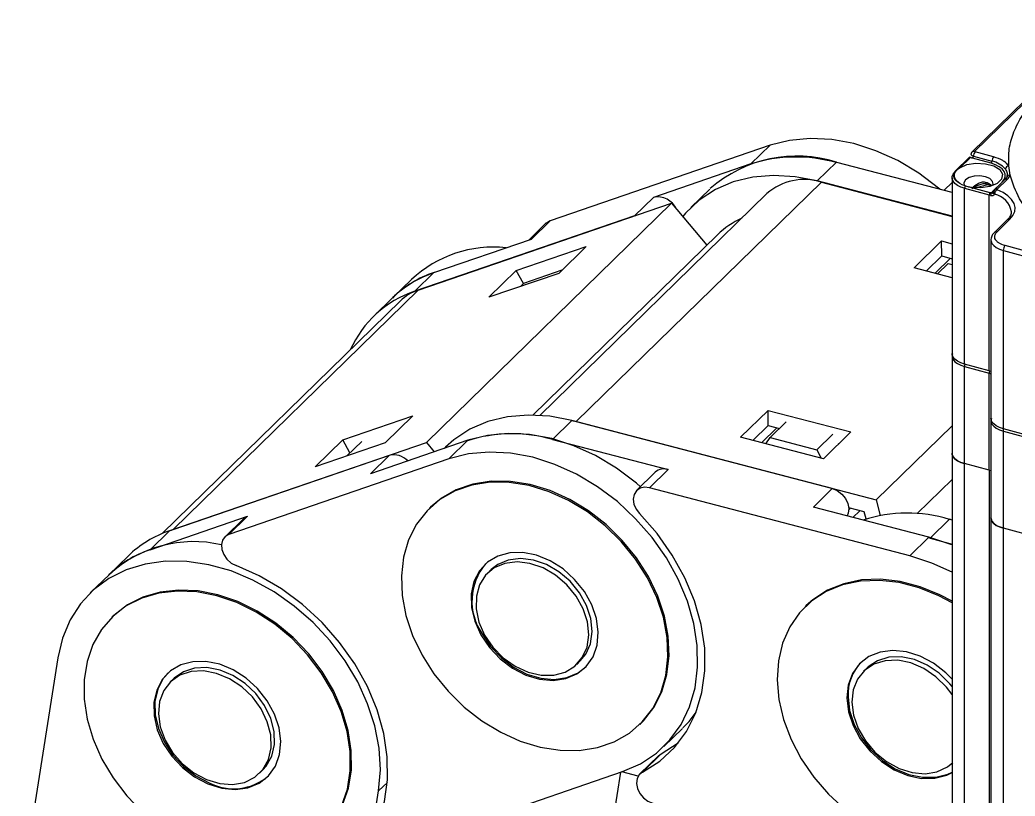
# Model space of a CAD drawing. Header units: millimetres. Extents: x 0 to 3353, y 0 to 2591.
# Drawn here: x 1700.4 to 1807.6, y 2359.9 to 2443.5 of the extents above; entities that cross this region are included whole.
import ezdxf

# ---------------------------------------------------------------- set-up
doc = ezdxf.new("R2010")
doc.units = ezdxf.units.MM
doc.header["$LTSCALE"] = 12

msp = doc.modelspace()

# ---------------------------------------------------------------- linework, layer by layer
at = {"color": 7, "linetype": 'Continuous', "lineweight": 25}
for p, q in [((1817.51, 2443.51), (1802.93, 2429.28)), ((1781.2, 2430.01), (1757.5, 2421.88)), ((1779.14, 2428.01), (1781.2, 2430.01)), ((1802.88, 2429.21), (1802.85, 2429.1)), ((1803.11, 2428.84), (1805.1, 2428.3)), ((1805.28, 2428.77), (1803.29, 2429.31)), ((1779.14, 2428.01), (1768.63, 2424.4)), ((1786.28, 2426.17), (1788.35, 2428.19)), ((1788.35, 2428.19), (1800.79, 2424.95)), ((1802.64, 2428.68), (1801.14, 2427.22)), ((1802.78, 2428.71), (1801.63, 2427.59)), ((1805.01, 2428.07), (1803.02, 2428.61)), ((1807.07, 2426.81), (1806.92, 2427.81)), ((1801.12, 2427.04), (1801.25, 2427.25)), ((1760.3, 2400.26), (1786.72, 2426.04)), ((1800.81, 2422.37), (1786.28, 2426.17)), ((1786.72, 2426.04), (1800.81, 2422.36)), ((1800.81, 2426.02), (1799.94, 2425.17)), ((1800.81, 2426.52), (1800.81, 2407.58)), ((1802.23, 2425.63), (1801.88, 2425.77)), ((1805.13, 2424.99), (1806.22, 2426.05)), ((1806.46, 2426.28), (1805.38, 2425.22)), ((1805.66, 2425.28), (1806.74, 2426.34)), ((1780.86, 2424.81), (1756.39, 2400.93)), ((1774.7, 2425.3), (1772.67, 2423.32)), ((1802.15, 2425.38), (1804.8, 2424.66)), ((1802.15, 2406.44), (1802.15, 2425.38)), ((1802.91, 2425.46), (1804.89, 2424.93)), ((1804.8, 2405.72), (1804.8, 2424.66)), ((1805.25, 2425), (1805.25, 2425)), ((1743.28, 2414.41), (1770.57, 2423.77)), ((1744.16, 2397.99), (1770.57, 2423.77)), ((1768.63, 2424.4), (1766.6, 2422.42)), ((1770.57, 2423.77), (1774.39, 2419.27)), ((1766.6, 2422.42), (1742.91, 2414.29)), ((1766.6, 2422.42), (1766.73, 2422.46)), ((1757.05, 2421.61), (1755.23, 2419.83)), ((1755.49, 2419.92), (1757.5, 2421.88)), ((1806.76, 2421.98), (1805.36, 2420.61)), ((1805.63, 2420.67), (1807.03, 2422.04)), ((1775.53, 2420.37), (1755.63, 2400.96)), ((1744.98, 2416.32), (1755.49, 2419.92)), ((1796.71, 2416.82), (1799.67, 2419.71)), ((1799.67, 2419.71), (1800.81, 2419.41)), ((1799.69, 2418.1), (1799.67, 2419.71)), ((1804.99, 2419.86), (1804.99, 2419.82)), ((1804.99, 2419.82), (1804.99, 2400.62)), ((1834.1, 2411.71), (1806.51, 2419.21)), ((1753.85, 2416.53), (1761.39, 2419.12)), ((1761.39, 2419.12), (1758.43, 2416.22)), ((1806.33, 2418.68), (1833.95, 2411.17)), ((1806.33, 2399.48), (1806.33, 2418.68)), ((1798.03, 2416.47), (1799.69, 2418.1)), ((1798.98, 2416.23), (1800.64, 2417.85)), ((1800.4, 2417.28), (1799.25, 2416.16)), ((1799.69, 2418.1), (1800.81, 2417.8)), ((1800.4, 2417.28), (1800.81, 2417.17)), ((1742.91, 2414.29), (1744.98, 2416.32)), ((1750.88, 2413.64), (1753.85, 2416.53)), ((1758.43, 2416.22), (1750.88, 2413.64)), ((1754.62, 2415.13), (1753.85, 2416.53)), ((1754.67, 2415.17), (1758.8, 2416.59)), ((1800.81, 2415.75), (1796.71, 2416.82)), ((1742.55, 2415.57), (1740.5, 2413.57)), ((1754.67, 2415.17), (1754.29, 2414.81)), ((1716.86, 2388.63), (1743.28, 2414.41)), ((1741.37, 2413.25), (1715.7, 2388.19)), ((1740.55, 2413.61), (1738.47, 2411.59)), ((1800.81, 2407.32), (1800.81, 2396.87)), ((1804.8, 2405.72), (1802.15, 2406.44)), ((1802.15, 2406.18), (1804.8, 2405.46)), ((1802.15, 2395.73), (1802.15, 2406.18)), ((1804.99, 2405.67), (1804.8, 2405.72)), ((1804.8, 2395.01), (1804.8, 2405.46)), ((1778.01, 2398.58), (1780.98, 2401.47)), ((1780.98, 2401.47), (1789.91, 2399.14)), ((1781, 2399.85), (1780.98, 2401.47)), ((1735.16, 2398.29), (1742.7, 2400.87)), ((1742.7, 2400.87), (1739.73, 2397.98)), ((1759.84, 2400.36), (1757.76, 2398.34)), ((1759.83, 2400.36), (1760.3, 2400.26)), ((1787.9, 2393.04), (1759.84, 2400.36)), ((1760.3, 2400.26), (1792.62, 2391.82)), ((1781.19, 2398.53), (1782.93, 2400.23)), ((1804.99, 2400.36), (1804.99, 2389.91)), ((1779.34, 2398.23), (1781, 2399.85)), ((1781.94, 2399.6), (1780.28, 2397.98)), ((1781, 2399.85), (1782.22, 2399.53)), ((1786.23, 2397.22), (1787.97, 2398.91)), ((1789.91, 2399.14), (1786.95, 2396.24)), ((1792.62, 2391.82), (1800.81, 2399.81)), ((1837.28, 2391.07), (1806.33, 2399.48)), ((1806.33, 2399.23), (1837.28, 2390.81)), ((1806.33, 2388.77), (1806.33, 2399.23)), ((1716.86, 2388.63), (1744.16, 2397.99)), ((1732.19, 2395.39), (1735.16, 2398.29)), ((1739.73, 2397.98), (1732.19, 2395.39)), ((1735.93, 2396.89), (1735.16, 2398.29)), ((1735.6, 2396.56), (1737.2, 2398.13)), ((1748.64, 2398.24), (1738.14, 2394.63)), ((1744.16, 2397.99), (1745.01, 2396.99)), ((1748.64, 2398.24), (1746.59, 2396.23)), ((1757.76, 2398.34), (1770.2, 2395.09)), ((1786.95, 2396.24), (1778.01, 2398.58)), ((1780.75, 2397.86), (1781.19, 2398.53)), ((1781.19, 2398.53), (1786.23, 2397.22)), ((1788.49, 2397.9), (1788.61, 2397.87)), ((1746.24, 2397.52), (1746.07, 2397.36)), ((1786.23, 2397.22), (1786.7, 2396.31)), ((1800.81, 2396.87), (1800.81, 2344.15)), ((1740.17, 2396.62), (1716.47, 2388.49)), ((1746.59, 2396.23), (1722.89, 2388.11)), ((1738.14, 2394.63), (1740.17, 2396.62)), ((1804.8, 2395.01), (1802.15, 2395.73)), ((1802.15, 2343.01), (1802.15, 2395.73)), ((1768.83, 2394.8), (1766.82, 2392.84)), ((1770.2, 2395.09), (1768.2, 2393.13)), ((1804.99, 2394.95), (1804.8, 2395.01)), ((1804.8, 2395.01), (1804.8, 2342.29)), ((1797.03, 2390.35), (1800.81, 2394.04)), ((1796.26, 2385.8), (1768.2, 2393.13)), ((1785.87, 2391.06), (1787.9, 2393.04)), ((1792.62, 2391.82), (1793.06, 2390.14)), ((1744.6, 2391.03), (1744.48, 2390.91)), ((1798.31, 2387.81), (1785.87, 2391.06)), ((1791.35, 2390.54), (1789.68, 2390.97)), ((1789.68, 2390.77), (1789.85, 2390.93)), ((1790.13, 2389.94), (1790.87, 2390.66)), ((1791.55, 2389.77), (1791.35, 2390.54)), ((1714.39, 2386.46), (1724.9, 2390.06)), ((1724.45, 2389.79), (1722.44, 2387.83)), ((1724.9, 2390.06), (1722.89, 2388.11)), ((1800.53, 2389.74), (1798.46, 2387.71)), ((1800.52, 2389.74), (1800.81, 2389.67)), ((1800.81, 2389.66), (1800.53, 2389.74)), ((1804.99, 2389.91), (1804.99, 2337.19)), ((1716.47, 2388.49), (1714.39, 2386.46)), ((1716.6, 2388.53), (1716.86, 2388.63)), ((1837.28, 2380.35), (1806.33, 2388.77)), ((1806.33, 2336.05), (1806.33, 2388.77)), ((1798.31, 2387.81), (1796.26, 2385.8)), ((1798.26, 2387.76), (1798.46, 2387.71)), ((1798.46, 2387.71), (1800.81, 2387.07)), ((1712.03, 2385.78), (1709.95, 2383.75)), ((1710, 2383.8), (1707.95, 2381.8)), ((1751.14, 2384.32), (1750.77, 2383.95)), ((1785.1, 2380.45), (1784.98, 2380.34)), ((1710.39, 2379.29), (1710.28, 2379.18)), ((1704.46, 2374.83), (1700.36, 2349.04)), ((1760.38, 2374.11), (1760.75, 2374.48)), ((1791.65, 2373.74), (1791.28, 2373.38)), ((1716.94, 2372.58), (1716.57, 2372.22)), ((1767.18, 2367.65), (1767.3, 2367.77)), ((1769.74, 2365.26), (1771.75, 2367.22)), ((1769.17, 2364.28), (1767.17, 2362.32)), ((1769.46, 2364.48), (1767.45, 2362.52)), ((1769.17, 2364.28), (1769.46, 2364.48)), ((1726.17, 2362.38), (1726.54, 2362.74)), ((1741.61, 2354.43), (1765.3, 2362.56)), ((1764.08, 2355.87), (1765.13, 2362.5)), ((1764.12, 2356.21), (1765.12, 2362.49)), ((1766.97, 2362.07), (1765.22, 2362.53)), ((1734.92, 2334.7), (1739.02, 2360.49))]:
    msp.add_line(p, q, dxfattribs=at)
at = {"color": 8, "linetype": 'Continuous', "lineweight": 25}
for p, q in [((1803.23, 2429.36), (1810.72, 2436.67)), ((1803.25, 2425.43), (1804.66, 2425.8)), ((1806.22, 2426.05), (1806.22, 2426.05)), ((1800.79, 2424.95), (1800.81, 2424.97)), ((1804.8, 2405.46), (1804.99, 2405.41)), ((1739.96, 2361.4), (1739.02, 2360.49))]:
    msp.add_line(p, q, dxfattribs=at)
at = {"color": 7, "linetype": 'Continuous', "lineweight": 25, "flags": 128}
for points in [[(1799.49, 2425.29), (1799.34, 2425.41), (1797.21, 2427.02), (1794.95, 2428.36), (1792.6, 2429.43), (1790.22, 2430.19), (1787.85, 2430.63), (1785.52, 2430.75), (1783.29, 2430.54), (1781.2, 2430.01)], [(1802.84, 2429.1), (1802.84, 2429.09), (1802.84, 2429.05), (1802.86, 2429.01), (1802.88, 2428.97), (1802.92, 2428.93), (1802.98, 2428.9), (1803.04, 2428.87), (1803.11, 2428.84)], [(1803.29, 2429.31), (1803.28, 2429.31), (1803.27, 2429.32), (1803.26, 2429.32), (1803.25, 2429.33), (1803.24, 2429.34), (1803.24, 2429.35), (1803.23, 2429.35), (1803.23, 2429.36)], [(1801.63, 2427.59), (1802.41, 2427.93), (1803.38, 2428.08), (1804.39, 2428.03), (1805.29, 2427.79), (1805.94, 2427.39), (1806.24, 2426.89), (1806.14, 2426.37), (1805.67, 2425.9), (1804.89, 2425.57), (1803.92, 2425.42), (1802.91, 2425.46)], [(1806.22, 2426.05), (1806.43, 2426.32), (1806.54, 2426.61), (1806.54, 2426.9), (1806.42, 2427.19), (1806.2, 2427.46), (1805.88, 2427.7), (1805.48, 2427.91), (1805.01, 2428.07)], [(1786.28, 2426.17), (1783.9, 2426.63), (1781.57, 2426.77), (1779.33, 2426.58), (1777.23, 2426.06), (1775.3, 2425.24), (1773.57, 2424.11), (1772.09, 2422.7), (1771.78, 2422.34)], [(1802.15, 2425.38), (1801.74, 2425.52), (1801.39, 2425.7), (1801.12, 2425.91), (1800.93, 2426.14), (1800.83, 2426.39), (1800.83, 2426.64), (1800.92, 2426.89), (1801.1, 2427.12)], [(1801.88, 2425.77), (1801.63, 2425.89), (1801.41, 2426.03), (1801.24, 2426.18), (1801.12, 2426.34), (1801.04, 2426.52), (1801.01, 2426.69), (1801.04, 2426.87), (1801.12, 2427.04)], [(1801.88, 2425.77), (1801.65, 2425.9), (1801.45, 2426.04), (1801.29, 2426.19), (1801.17, 2426.35), (1801.09, 2426.52), (1801.05, 2426.7), (1801.06, 2426.87), (1801.12, 2427.04)], [(1805.19, 2425.67), (1805.25, 2425.81), (1805.18, 2426.13), (1804.88, 2426.42), (1804.4, 2426.62), (1803.8, 2426.71), (1803.18, 2426.68), (1802.63, 2426.53), (1802.24, 2426.28)], [(1802.24, 2426.28), (1802.06, 2425.97), (1802.11, 2425.67)], [(1807.03, 2422.04), (1807.37, 2422.44), (1807.56, 2422.88), (1807.6, 2423.32), (1807.48, 2423.76), (1807.22, 2424.18), (1806.82, 2424.58), (1806.3, 2424.93), (1805.66, 2425.23)], [(1757.5, 2421.88), (1757.09, 2421.64), (1757.05, 2421.61)], [(1802.15, 2406.44), (1801.74, 2406.58), (1801.39, 2406.76), (1801.12, 2406.97), (1800.93, 2407.2), (1800.83, 2407.45), (1800.81, 2407.58)], [(1759.84, 2400.36), (1757.46, 2400.83), (1755.13, 2400.96), (1752.89, 2400.77), (1750.79, 2400.26), (1748.86, 2399.43), (1747.13, 2398.3), (1746.24, 2397.52)], [(1806.33, 2399.48), (1805.92, 2399.62), (1805.57, 2399.8), (1805.29, 2400.01), (1805.1, 2400.24), (1805.01, 2400.49), (1804.99, 2400.62)], [(1767.24, 2393.25), (1766.79, 2393.64), (1764.65, 2395.24), (1762.39, 2396.59), (1760.05, 2397.66), (1757.67, 2398.42), (1755.29, 2398.86), (1752.97, 2398.98), (1750.74, 2398.77), (1748.64, 2398.24)], [(1765.3, 2362.56), (1767.22, 2363.4), (1768.94, 2364.55), (1770.41, 2365.97), (1771.61, 2367.64), (1772.51, 2369.53), (1773.11, 2371.6), (1773.39, 2373.82), (1773.35, 2376.14), (1772.98, 2378.53), (1772.29, 2380.92), (1771.3, 2383.3), (1770.02, 2385.59), (1768.48, 2387.78), (1766.71, 2389.8), (1764.74, 2391.64), (1762.6, 2393.24), (1760.34, 2394.59), (1758, 2395.65), (1755.62, 2396.41), (1753.24, 2396.86), (1750.92, 2396.98), (1748.69, 2396.77), (1746.59, 2396.23)], [(1802.15, 2395.73), (1801.74, 2395.87), (1801.39, 2396.04), (1801.12, 2396.25), (1800.93, 2396.48), (1800.83, 2396.73), (1800.81, 2396.87)], [(1800.81, 2396.87), (1800.83, 2396.73), (1800.93, 2396.48), (1801.12, 2396.25), (1801.39, 2396.04), (1801.74, 2395.87), (1802.15, 2395.73)], [(1743.69, 2375.12), (1744.98, 2373.1), (1746.5, 2371.22), (1748.24, 2369.52), (1750.14, 2368.04), (1752.17, 2366.81), (1754.28, 2365.85), (1756.43, 2365.2), (1758.56, 2364.86), (1760.64, 2364.85), (1762.6, 2365.16), (1764.41, 2365.78), (1766.04, 2366.7), (1767.43, 2367.91), (1768.57, 2369.37), (1769.42, 2371.05), (1769.96, 2372.91), (1770.19, 2374.92), (1770.1, 2377.02), (1769.7, 2379.18), (1768.98, 2381.33), (1767.97, 2383.45), (1766.68, 2385.46), (1765.16, 2387.34), (1763.42, 2389.04), (1761.52, 2390.53), (1759.49, 2391.76), (1757.38, 2392.71), (1755.23, 2393.36), (1753.1, 2393.7), (1751.02, 2393.72), (1749.06, 2393.41), (1747.25, 2392.79), (1745.62, 2391.86), (1744.23, 2390.66), (1743.09, 2389.2), (1742.24, 2387.52), (1741.7, 2385.65), (1741.47, 2383.65), (1741.56, 2381.54), (1741.96, 2379.39), (1742.68, 2377.23), (1743.69, 2375.12)], [(1767.3, 2367.77), (1767.55, 2368.02), (1768.68, 2369.48), (1769.53, 2371.16), (1770.08, 2373.02), (1770.31, 2375.03), (1770.22, 2377.14), (1769.81, 2379.29), (1769.09, 2381.45), (1768.08, 2383.56), (1766.8, 2385.58), (1765.27, 2387.46), (1763.54, 2389.16), (1761.64, 2390.64), (1759.61, 2391.87), (1757.49, 2392.82), (1755.35, 2393.48), (1753.21, 2393.81), (1751.14, 2393.83), (1749.18, 2393.52), (1747.36, 2392.9), (1745.74, 2391.98), (1744.6, 2391.03)], [(1768.2, 2393.13), (1767.66, 2393.19), (1767.18, 2393.08), (1766.79, 2392.81), (1766.54, 2392.41), (1766.45, 2391.92), (1766.52, 2391.37), (1766.76, 2390.83), (1767.13, 2390.35)], [(1787.9, 2393.04), (1788.44, 2392.82), (1788.93, 2392.45), (1789.32, 2391.98), (1789.58, 2391.45), (1789.69, 2390.9), (1789.62, 2390.39), (1789.49, 2390.11)], [(1767.45, 2362.52), (1769.3, 2363.69), (1770.89, 2365.16), (1772.2, 2366.9), (1773.19, 2368.88), (1773.86, 2371.07), (1774.18, 2373.41), (1774.15, 2375.87), (1773.77, 2378.39), (1773.06, 2380.94), (1772.01, 2383.45), (1770.66, 2385.89), (1769.02, 2388.2), (1767.13, 2390.35)], [(1724.45, 2389.79), (1724.49, 2389.83), (1724.9, 2390.06)], [(1806.33, 2388.77), (1805.92, 2388.91), (1805.57, 2389.08), (1805.29, 2389.29), (1805.1, 2389.53), (1805.01, 2389.77), (1804.99, 2389.91)], [(1804.99, 2389.91), (1805.01, 2389.77), (1805.1, 2389.53), (1805.29, 2389.29), (1805.57, 2389.08), (1805.92, 2388.91), (1806.33, 2388.77)], [(1722.89, 2388.11), (1722.48, 2387.87), (1722.2, 2387.49), (1722.08, 2387.01), (1722.12, 2386.48), (1722.32, 2385.93), (1722.67, 2385.43), (1723.13, 2385.02), (1723.66, 2384.75)], [(1800.81, 2386.98), (1800.69, 2387.03), (1798.31, 2387.81)], [(1750.04, 2377.3), (1750.97, 2375.92), (1752.12, 2374.71), (1753.44, 2373.7), (1754.88, 2372.96), (1756.36, 2372.51), (1757.82, 2372.38), (1759.18, 2372.58), (1760.39, 2373.08), (1761.38, 2373.88), (1762.12, 2374.93), (1762.56, 2376.18), (1762.68, 2377.58), (1762.49, 2379.05), (1761.98, 2380.54), (1761.19, 2381.97), (1760.14, 2383.27), (1758.9, 2384.39), (1757.51, 2385.27), (1756.04, 2385.87), (1754.56, 2386.16), (1753.14, 2386.12), (1751.85, 2385.77), (1750.74, 2385.12), (1749.87, 2384.19), (1749.28, 2383.03), (1749, 2381.7), (1749.04, 2380.25), (1749.39, 2378.76), (1750.04, 2377.3)], [(1739.02, 2360.49), (1739.21, 2362.75), (1739.07, 2365.09), (1738.61, 2367.48), (1737.83, 2369.88), (1736.76, 2372.23), (1735.4, 2374.5), (1733.79, 2376.64), (1731.96, 2378.62), (1729.93, 2380.39), (1727.76, 2381.92), (1725.47, 2383.19), (1723.11, 2384.17), (1720.72, 2384.84), (1718.36, 2385.19), (1716.06, 2385.21), (1713.86, 2384.91), (1711.81, 2384.29), (1709.95, 2383.35), (1708.3, 2382.13), (1706.91, 2380.63), (1705.79, 2378.9), (1704.97, 2376.95), (1704.46, 2374.83)], [(1750.44, 2377.27), (1751.33, 2375.97), (1752.45, 2374.83), (1753.73, 2373.91), (1755.12, 2373.28), (1756.53, 2372.95), (1757.89, 2372.95), (1759.12, 2373.28), (1760.17, 2373.92), (1760.96, 2374.84), (1761.47, 2375.98), (1761.65, 2377.28), (1761.51, 2378.68), (1761.05, 2380.1), (1760.29, 2381.46), (1759.28, 2382.69), (1758.07, 2383.72), (1756.73, 2384.5), (1755.32, 2384.99), (1753.93, 2385.15), (1752.62, 2384.99), (1751.47, 2384.5), (1750.55, 2383.72), (1749.89, 2382.68), (1749.55, 2381.45), (1749.52, 2380.09), (1749.83, 2378.67), (1750.44, 2377.27)], [(1760.75, 2374.48), (1761.33, 2375.2), (1761.84, 2376.34), (1762.03, 2377.65), (1761.89, 2379.05), (1761.42, 2380.47), (1760.67, 2381.83), (1759.66, 2383.06), (1758.45, 2384.09), (1757.1, 2384.87), (1755.69, 2385.35), (1754.3, 2385.52), (1752.99, 2385.35), (1751.85, 2384.86), (1751.14, 2384.32)], [(1800.81, 2384.03), (1798.64, 2385.02), (1796.26, 2385.8)], [(1738.99, 2357.15), (1739.65, 2359.34), (1739.97, 2361.68), (1739.95, 2364.14), (1739.57, 2366.66), (1738.85, 2369.21), (1737.8, 2371.72), (1736.45, 2374.16), (1734.81, 2376.47), (1732.93, 2378.62), (1730.83, 2380.55), (1728.55, 2382.24), (1726.15, 2383.64), (1723.66, 2384.75)], [(1800.81, 2380.73), (1799.38, 2381.5), (1797.25, 2382.36), (1795.1, 2382.92), (1792.98, 2383.16), (1790.94, 2383.09), (1789.01, 2382.68), (1787.25, 2381.97), (1785.69, 2380.96), (1784.37, 2379.68), (1783.32, 2378.15), (1782.55, 2376.41), (1782.1, 2374.5), (1781.96, 2372.46)], [(1800.81, 2380.91), (1799.49, 2381.61), (1797.37, 2382.47), (1795.22, 2383.04), (1793.1, 2383.28), (1791.05, 2383.2), (1789.13, 2382.8), (1787.37, 2382.09), (1785.81, 2381.08), (1785.1, 2380.45)], [(1735.02, 2358.86), (1735.65, 2360.68), (1735.96, 2362.65), (1735.95, 2364.74), (1735.63, 2366.88), (1734.99, 2369.04), (1734.05, 2371.17), (1732.84, 2373.22), (1731.37, 2375.14), (1729.69, 2376.89), (1727.82, 2378.43), (1725.82, 2379.73), (1723.73, 2380.76), (1721.58, 2381.49), (1719.44, 2381.91), (1717.35, 2382.01), (1715.35, 2381.78), (1713.49, 2381.24), (1711.82, 2380.4), (1710.36, 2379.26), (1709.16, 2377.86), (1708.23, 2376.24), (1707.6, 2374.42), (1707.29, 2372.44), (1707.3, 2370.36), (1707.62, 2368.21), (1708.26, 2366.05), (1709.2, 2363.92), (1710.42, 2361.88), (1711.88, 2359.96), (1713.57, 2358.21)], [(1733.09, 2356.03), (1734.21, 2357.35), (1735.14, 2358.97), (1735.76, 2360.79), (1736.08, 2362.77), (1736.07, 2364.85), (1735.74, 2367), (1735.1, 2369.16), (1734.17, 2371.29), (1732.95, 2373.33), (1731.49, 2375.25), (1729.8, 2377), (1727.94, 2378.55), (1725.94, 2379.84), (1723.84, 2380.87), (1721.7, 2381.6), (1719.56, 2382.02), (1717.46, 2382.12), (1715.47, 2381.9), (1713.61, 2381.36), (1711.94, 2380.51), (1710.48, 2379.37), (1710.39, 2379.29)], [(1750.16, 2377.41), (1751.08, 2376.04), (1752.24, 2374.82), (1753.56, 2373.82), (1755, 2373.07), (1756.48, 2372.63), (1757.94, 2372.5), (1759.3, 2372.69), (1760.51, 2373.2), (1761.36, 2373.85)], [(1800.81, 2372.52), (1800.12, 2373.22), (1798.8, 2374.24), (1797.37, 2374.99), (1795.89, 2375.46), (1794.43, 2375.61), (1793.06, 2375.43), (1791.84, 2374.95), (1790.83, 2374.17), (1790.08, 2373.13), (1789.62, 2371.89), (1789.48, 2370.5)], [(1720.62, 2361.25), (1722.11, 2360.79), (1723.56, 2360.65), (1724.93, 2360.83), (1726.15, 2361.33), (1727.15, 2362.11), (1727.89, 2363.15), (1728.34, 2364.4), (1728.48, 2365.79), (1728.3, 2367.27), (1727.8, 2368.76), (1727.02, 2370.19), (1725.98, 2371.5), (1724.74, 2372.62), (1723.35, 2373.51), (1721.89, 2374.12), (1720.41, 2374.42), (1718.99, 2374.4), (1717.69, 2374.06), (1716.58, 2373.41), (1715.7, 2372.49), (1715.1, 2371.34), (1714.8, 2370.02), (1714.82, 2368.57), (1715.17, 2367.08), (1715.81, 2365.61), (1716.73, 2364.24), (1717.87, 2363.01), (1719.19, 2362), (1720.62, 2361.25)], [(1800.81, 2370.86), (1800.2, 2371.67), (1799.06, 2372.78), (1797.76, 2373.67), (1796.36, 2374.27), (1794.96, 2374.56), (1793.61, 2374.51), (1792.39, 2374.15), (1791.38, 2373.47), (1790.61, 2372.53), (1790.15, 2371.37), (1790, 2370.05)], [(1800.81, 2371.74), (1800.57, 2372.03), (1799.43, 2373.15), (1798.13, 2374.03), (1796.74, 2374.63), (1795.33, 2374.92), (1793.98, 2374.88), (1792.77, 2374.51), (1791.75, 2373.84), (1791.65, 2373.74)], [(1716.33, 2373.21), (1715.81, 2372.61), (1715.21, 2371.46), (1714.92, 2370.13), (1714.94, 2368.69), (1715.28, 2367.2), (1715.93, 2365.73), (1716.84, 2364.35), (1717.99, 2363.13), (1719.31, 2362.11), (1720.74, 2361.36)], [(1720.48, 2361.71), (1721.89, 2361.28), (1723.28, 2361.18), (1724.56, 2361.41), (1725.66, 2361.96), (1726.54, 2362.79), (1727.14, 2363.87), (1727.43, 2365.13), (1727.39, 2366.51), (1727.02, 2367.93), (1726.35, 2369.32), (1725.42, 2370.6), (1724.26, 2371.7), (1722.95, 2372.56), (1721.55, 2373.14), (1720.15, 2373.4), (1718.81, 2373.34), (1717.6, 2372.95), (1716.6, 2372.25), (1715.86, 2371.29), (1715.42, 2370.11), (1715.29, 2368.78), (1715.49, 2367.38), (1716.01, 2365.96), (1716.82, 2364.62), (1717.88, 2363.42), (1719.12, 2362.44), (1720.48, 2361.71)], [(1726.54, 2362.74), (1726.91, 2363.16), (1727.51, 2364.23), (1727.8, 2365.5), (1727.76, 2366.87), (1727.4, 2368.3), (1726.73, 2369.68), (1725.79, 2370.96), (1724.63, 2372.06), (1723.32, 2372.92), (1721.93, 2373.5), (1720.52, 2373.77), (1719.18, 2373.7), (1717.98, 2373.31), (1716.98, 2372.62), (1716.94, 2372.58)], [(1781.96, 2372.46), (1782.15, 2370.34), (1782.65, 2368.18), (1783.46, 2366.03), (1784.55, 2363.94), (1785.91, 2361.96), (1787.5, 2360.12), (1789.29, 2358.49), (1791.23, 2357.07), (1793.29, 2355.92), (1795.42, 2355.06), (1797.57, 2354.5), (1799.69, 2354.25), (1800.81, 2354.26)], [(1789.48, 2370.5), (1789.66, 2369.02), (1790.15, 2367.53), (1790.92, 2366.1), (1791.95, 2364.79), (1793.19, 2363.66), (1794.57, 2362.77), (1796.04, 2362.15), (1797.52, 2361.84), (1798.94, 2361.86), (1800.24, 2362.19), (1800.81, 2362.46)], [(1789.6, 2370.61), (1789.77, 2369.14), (1790.26, 2367.65), (1791.04, 2366.21), (1792.07, 2364.9), (1793.31, 2363.77), (1794.69, 2362.88), (1796.16, 2362.27), (1797.63, 2361.96), (1799.06, 2361.97), (1800.36, 2362.3), (1800.81, 2362.51)], [(1790, 2370.05), (1790.18, 2368.64), (1790.67, 2367.22), (1791.46, 2365.87), (1792.5, 2364.66), (1793.73, 2363.66), (1795.09, 2362.91), (1796.5, 2362.47), (1797.89, 2362.34), (1799.18, 2362.55), (1800.3, 2363.07), (1800.88, 2363.54)], [(1771.8, 2367.27), (1772.46, 2367.97), (1773.22, 2368.96)], [(1769.46, 2364.48), (1771.3, 2365.65), (1771.32, 2365.66)], [(1767.45, 2362.52), (1767.08, 2362.23), (1766.86, 2361.81), (1766.8, 2361.3), (1766.9, 2360.76), (1767.16, 2360.22), (1767.55, 2359.75), (1768.04, 2359.39), (1768.58, 2359.17)]]:
    msp.add_lwpolyline(points, dxfattribs=at)
at = {"color": 8, "linetype": 'Continuous', "lineweight": 25, "flags": 128}
for points in [[(1804.99, 2419.82), (1805.01, 2419.69), (1805.1, 2419.44), (1805.29, 2419.21), (1805.57, 2419), (1805.92, 2418.82), (1806.33, 2418.68)], [(1800.81, 2407.32), (1800.83, 2407.19), (1800.93, 2406.94), (1801.12, 2406.71), (1801.39, 2406.5), (1801.74, 2406.32), (1802.15, 2406.18)], [(1804.99, 2400.36), (1805.01, 2400.23), (1805.1, 2399.98), (1805.29, 2399.75), (1805.57, 2399.54), (1805.92, 2399.36), (1806.33, 2399.23)]]:
    msp.add_lwpolyline(points, dxfattribs=at)
at = {"color": 7, "linetype": 'Continuous', "lineweight": 25}
for centre, radius, start, end in [((1784.09, 2414.66), 14.19, 72.4981, 131.1449), ((1802.71, 2428.87), 0.402, 320.268, 356.5722), ((1803.91, 2428.79), 0.803, 140.268, 176.5722), ((1783.96, 2412.65), 16.1, 74.3488, 107.4313), ((1804.7, 2428.33), 0.402, 320.268, 356.5722), ((1805.9, 2428.25), 0.803, 140.268, 176.5722), ((1804.55, 2425.7), 2.66, 41.2937, 78.1938), ((1807.01, 2427.35), 0.468, 100.8344, 167.3685), ((1801.23, 2427.13), 0.13, 135.531, 181.7348), ((1805.78, 2427.36), 1.41, 313.2276, 337.0193), ((1784.86, 2420.3), 6.03, 72.1093, 131.5336), ((1802.59, 2425.38), 0.437, 145.4486, 179.4989), ((1805.21, 2424.67), 0.409, 140.5129, 180.3434), ((1803.08, 2418.32), 6.58, 73.3648, 74.8009), ((1803.09, 2418.3), 6.87, 73.3648, 74.8009), ((1805.34, 2424.62), 0.385, 137.6566, 180.1985), ((1805.32, 2424.8), 0.268, 132.7705, 162.172), ((1805.44, 2424.98), 0.19, 174.555, 245.7865), ((1805.59, 2424.89), 0.263, 200.5708, 217.1155), ((1805.49, 2425.03), 0.258, 239.5198, 248.0533), ((1805.68, 2425.25), 0.0342, 130.0891, 234.0235), ((1769.08, 2422.22), 2.23, 24.31, 101.5804), ((1781.93, 2413.8), 9.17, 114.3179, 134.2365), ((1807.14, 2418.69), 0.818, 140.5129, 180.3434), ((1751.41, 2406.04), 13.01, 84.0769, 132.9039), ((1748.71, 2405.09), 11.8, 108.6367, 134.0795), ((1748.73, 2405.18), 11.75, 108.5775, 134.1386), ((1746.59, 2403.27), 11.62, 108.4935, 156.1134), ((1744.88, 2409.63), 5.05, 108.5526, 134.1635), ((1753.41, 2383.2), 15.75, 73.9744, 107.8057), ((1740.65, 2394.64), 2.04, 42.4574, 103.8338), ((1769.77, 2393.74), 1.42, 72.0534, 131.5895), ((1796, 2374.74), 15.66, 73.1722, 107.784), ((1720.21, 2377.35), 11.75, 108.5775, 134.1386), ((1719.05, 2373.97), 13.36, 76.9023, 132.6148), ((1718.13, 2375.32), 11.75, 108.5775, 134.1386), ((1755.27, 2380.93), 6.2, 139.7184, 214.5865), ((1794.59, 2370.85), 5, 135.2699, 182.7712), ((1723.39, 2366.52), 5.8, 242.8674, 310.5333)]:
    msp.add_arc(centre, radius, start, end, dxfattribs=at)
at = {"color": 8, "linetype": 'Continuous', "lineweight": 25}
for centre, radius, start, end in [((1802.74, 2428.58), 0.143, 71.5838, 131.3262), ((1801.23, 2427.12), 0.133, 82.0437, 132.7096), ((1807.01, 2426.47), 0.344, 80.0311, 154.6823), ((1804.09, 2424.62), 1.43, 45.2391, 78.1516), ((1804.61, 2426), 0.22, 175.2408, 210.1295), ((1806.65, 2426.07), 0.283, 71.1788, 131.7312), ((1805.18, 2425.14), 0.151, 252.5159, 297.2613), ((1805.57, 2425.01), 0.282, 71.1654, 132.0127), ((1804.94, 2422.49), 2.29, 9.2798, 78.9044), ((1806.94, 2421.76), 0.286, 71.5838, 131.3262), ((1805.54, 2420.4), 0.286, 71.5843, 131.3154), ((1803.38, 2406.17), 1.23, 167.8211, 179.5557), ((1806.03, 2405.45), 1.23, 167.8237, 179.5558), ((1807.55, 2399.22), 1.23, 167.8211, 179.5557)]:
    msp.add_arc(centre, radius, start, end, dxfattribs=at)
at = {"color": 7, "linetype": 'Continuous', "lineweight": 25}
for points, knots in [([(1806.92, 2427.81), (1806.91, 2428.42), (1806.88, 2429.64), (1807.41, 2431.46), (1808.3, 2433.23), (1809.25, 2434.35), (1809.72, 2434.91)], [0, 0, 0, 0, 0.249052, 0.499997, 0.750018, 1, 1, 1, 1]), ([(1803.03, 2429.34), (1802.99, 2429.32), (1802.93, 2429.29), (1802.88, 2429.21), (1802.86, 2429.16), (1802.86, 2429.14)], [0, 0, 0, 0, 0.454732, 0.716319, 1, 1, 1, 1]), ([(1802.87, 2429.16), (1802.88, 2429.2), (1802.91, 2429.27), (1802.97, 2429.32), (1803, 2429.34)], [0, 0, 0, 0, 0.5064728, 1, 1, 1, 1]), ([(1806.92, 2427.81), (1806.84, 2427.91), (1806.74, 2428.03), (1806.51, 2428.21), (1806.14, 2428.48), (1805.64, 2428.65), (1805.28, 2428.77)], [0, 0, 0, 0, 0.25043, 0.292267, 0.501113, 1, 1, 1, 1]), ([(1801.25, 2427.25), (1801.28, 2427.29), (1801.38, 2427.39), (1801.51, 2427.51), (1801.61, 2427.58), (1801.63, 2427.59)], [0, 0, 0, 0, 0.329179, 0.856625, 1, 1, 1, 1]), ([(1806.55, 2427.46), (1806.63, 2427.31), (1806.8, 2427.02), (1806.72, 2426.72), (1806.69, 2426.57)], [0, 0, 0, 0, 0.501698, 1, 1, 1, 1]), ([(1837.11, 2413.61), (1835.41, 2413.61), (1831.91, 2413.62), (1826.67, 2414.27), (1821.57, 2415.41), (1816.91, 2417.09), (1812.97, 2419.19), (1809.97, 2421.61), (1807.92, 2424.17), (1807.35, 2425.95), (1807.07, 2426.81)], [0, 0, 0, 0, 0.1172316, 0.2408772, 0.3692015, 0.5, 0.6307985, 0.7591228, 0.8827684, 1, 1, 1, 1]), ([(1802.91, 2425.46), (1802.78, 2425.49), (1802.55, 2425.53), (1802.33, 2425.6), (1802.23, 2425.63)], [0, 0, 0, 0, 0.528525, 1, 1, 1, 1]), ([(1804.39, 2426.02), (1804.34, 2426.03), (1804.22, 2426.05), (1803.96, 2426.03), (1803.48, 2425.85), (1803.14, 2425.54), (1802.92, 2425.34)], [0, 0, 0, 0, 0.102605, 0.217546, 0.493163, 1, 1, 1, 1]), ([(1803.13, 2425.45), (1803.32, 2425.56), (1803.65, 2425.75), (1804.13, 2425.91), (1804.41, 2425.9), (1804.53, 2425.9)], [0, 0, 0, 0, 0.438838, 0.757606, 1, 1, 1, 1]), ([(1804.45, 2425.87), (1804.55, 2425.84), (1804.77, 2425.77), (1804.91, 2425.68), (1804.99, 2425.63)], [0, 0, 0, 0, 0.4669966, 1, 1, 1, 1]), ([(1806.7, 2426.62), (1806.67, 2426.56), (1806.62, 2426.45), (1806.51, 2426.33), (1806.46, 2426.28)], [0, 0, 0, 0, 0.553449, 1, 1, 1, 1]), ([(1804.96, 2424.62), (1805, 2424.61), (1805.09, 2424.59), (1805.24, 2424.62), (1805.33, 2424.69), (1805.38, 2424.73)], [0, 0, 0, 0, 0.2375476, 0.4957807, 1, 1, 1, 1]), ([(1805.35, 2424.8), (1805.29, 2424.81), (1805.2, 2424.82), (1805.1, 2424.86), (1805.06, 2424.88)], [0, 0, 0, 0, 0.584354, 1, 1, 1, 1]), ([(1805.38, 2425.22), (1805.34, 2425.18), (1805.28, 2425.12), (1805.27, 2425.03), (1805.26, 2424.99)], [0, 0, 0, 0, 0.579722, 1, 1, 1, 1]), ([(1805.36, 2424.8), (1805.36, 2424.8), (1805.36, 2424.8), (1805.36, 2424.8), (1805.36, 2424.8), (1805.36, 2424.8), (1805.35, 2424.8), (1805.35, 2424.8)], [0, 0, 0, 0, 0.030062, 0.06157, 0.133203, 0.330332, 1, 1, 1, 1]), ([(1805.36, 2424.8), (1805.37, 2424.83), (1805.38, 2424.89), (1805.42, 2425), (1805.49, 2425.1), (1805.57, 2425.19), (1805.63, 2425.21), (1805.66, 2425.23)], [0, 0, 0, 0, 0.172111, 0.330905, 0.607231, 0.830539, 1, 1, 1, 1]), ([(1805.4, 2424.79), (1805.4, 2424.78), (1805.39, 2424.76), (1805.39, 2424.74), (1805.38, 2424.73)], [0, 0, 0, 0, 0.464864, 1, 1, 1, 1]), ([(1805.66, 2425.23), (1805.63, 2425.2), (1805.56, 2425.16), (1805.48, 2425.05), (1805.42, 2424.92), (1805.41, 2424.83), (1805.4, 2424.79)], [0, 0, 0, 0, 0.245647, 0.494096, 0.745504, 1, 1, 1, 1]), ([(1807.18, 2422.86), (1807.17, 2422.72), (1807.16, 2422.44), (1806.89, 2422.14), (1806.76, 2421.98)], [0, 0, 0, 0, 0.474562, 1, 1, 1, 1]), ([(1805.36, 2420.61), (1805.27, 2420.52), (1805.08, 2420.31), (1805.03, 2420.03), (1805, 2419.88)], [0, 0, 0, 0, 0.432322, 1, 1, 1, 1]), ([(1806.51, 2419.21), (1806.29, 2419.28), (1805.95, 2419.4), (1805.64, 2419.64), (1805.53, 2419.78), (1805.48, 2419.85), (1805.48, 2419.86), (1805.4, 2420), (1805.37, 2420.22), (1805.45, 2420.42), (1805.5, 2420.52), (1805.55, 2420.58), (1805.61, 2420.64), (1805.63, 2420.67)], [0, 0, 0, 0, 0.239396, 0.369568, 0.499903, 0.500532, 0.505193, 0.517877, 0.759375, 0.879575, 0.885602, 0.93951, 1, 1, 1, 1]), ([(1800.86, 2407.54), (1800.84, 2407.49), (1800.8, 2407.41), (1800.82, 2407.34), (1800.83, 2407.31)], [0, 0, 0, 0, 0.721658, 1, 1, 1, 1]), ([(1805.04, 2400.58), (1805.01, 2400.53), (1804.98, 2400.45), (1805, 2400.38), (1805.01, 2400.36)], [0, 0, 0, 0, 0.721658, 1, 1, 1, 1])]:
    msp.add_open_spline(points, degree=3, knots=knots, dxfattribs=at)
at = {"color": 8, "linetype": 'Continuous', "lineweight": 25}
for points, knots in [([(1803, 2429.34), (1803.04, 2429.35), (1803.11, 2429.38), (1803.19, 2429.37), (1803.23, 2429.36)], [0, 0, 0, 0, 0.506574, 1, 1, 1, 1]), ([(1803.23, 2429.36), (1803.2, 2429.36), (1803.13, 2429.37), (1803.07, 2429.35), (1803.03, 2429.34)], [0, 0, 0, 0, 0.4307221, 1, 1, 1, 1])]:
    msp.add_open_spline(points, degree=3, knots=knots, dxfattribs=at)
at = {"color": 7, "linetype": 'Continuous', "lineweight": 25}
msp.add_open_spline([(1803.02, 2428.61), (1802.97, 2428.62), (1802.88, 2428.65), (1802.82, 2428.69), (1802.78, 2428.71)], degree=3, dxfattribs=at)

doc.saveas('drawing.dxf')
